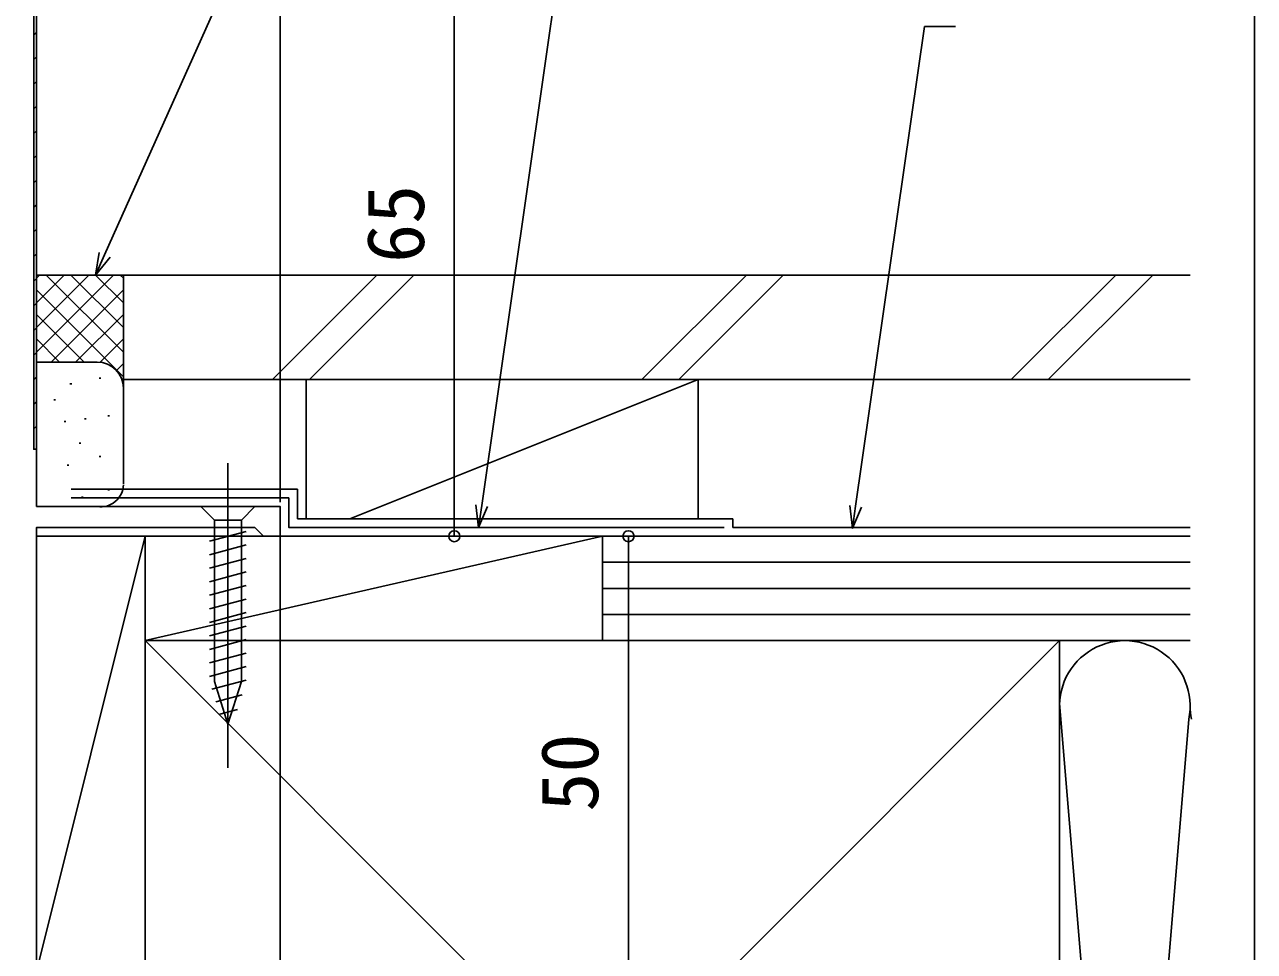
# Model space of a CAD drawing. Units: millimetres, scale not verified. Extents: x -526 to 524, y -783 to 779.
# Drawn here: x 383 to 524.2, y -443.4 to -337 of the extents above; entities that cross this region are included whole.
import ezdxf
from ezdxf.enums import TextEntityAlignment as Align

# ---------------------------------------------------------------- set-up
doc = ezdxf.new("R2010")
doc.units = ezdxf.units.MM
doc.header["$LTSCALE"] = 4
for name, color, linetype in [('0-3_YKK_11', 7, 'Continuous'), ('0-5_YKK_13', 4, 'Continuous'), ('0-7_YKK_D', 6, 'Continuous'), ('0-8_YKK_ZWAK', 7, 'Continuous'), ('0-9_YSS_K', 3, 'Continuous'), ('0-A_YSS_KE', 3, 'Continuous')]:
    doc.layers.add(name, color=color, linetype=linetype)
doc.styles.add('ＭＳ ゴシック', font='')
doc.styles.get('ＭＳ ゴシック').set_extended_font_data('MS Gothic')

msp = doc.modelspace()

# ---------------------------------------------------------------- linework, layer by layer
at = {"layer": '0-3_YKK_11'}
for p, q in [((384.319, -392.328), (384.319, -331.728)), ((384.019, -338.144), (384.319, -337.844)), ((384.019, -340.973), (384.319, -340.673)), ((384.019, -343.801), (384.319, -343.501)), ((384.019, -346.63), (384.319, -346.33)), ((384.019, -349.458), (384.319, -349.158)), ((384.019, -352.287), (384.319, -351.987)), ((384.019, -355.115), (384.319, -354.815)), ((384.019, -357.943), (384.319, -357.643)), ((384.019, -360.772), (384.319, -360.472)), ((384.019, -363.6), (384.319, -363.3)), ((384.019, -366.429), (384.319, -366.129)), ((384.019, -369.257), (384.319, -368.957)), ((384.019, -372.086), (384.319, -371.786)), ((384.019, -374.914), (384.319, -374.614)), ((384.019, -377.742), (384.319, -377.442)), ((384.019, -380.571), (384.319, -380.271)), ((384.019, -383.399), (384.319, -383.099))]:
    msp.add_line(p, q, dxfattribs=at)
for points in [[(384.319, -331.728), (384.319, -385.728), (384.019, -385.728), (384.019, -331.728)], [(376.519, -445.728), (379.16, -445.728), (379.344, -445.608), (379.894, -445.608), (380.077, -445.728), (384.319, -445.728), (384.319, -394.728), (409.419, -394.728), (409.919, -395.228), (410.419, -395.728), (412.319, -395.728), (412.319, -392.328), (384.319, -392.328)]]:
    msp.add_lwpolyline(points, dxfattribs=at)
at = {"layer": '0-5_YKK_13'}
for p, q in [((406.319, -387.328), (406.318, -422.328)), ((409.419, -392.328), (403.219, -392.328)), ((403.219, -392.328), (404.769, -393.878)), ((409.419, -392.328), (407.869, -393.878)), ((404.769, -393.878), (404.768, -412.412)), ((407.869, -393.878), (404.769, -393.878)), ((407.868, -412.412), (407.869, -393.878)), ((404.219, -396.304), (408.419, -395.179)), ((404.219, -397.857), (408.419, -396.732)), ((404.219, -399.41), (408.419, -398.285)), ((404.219, -400.963), (408.419, -399.838)), ((404.219, -402.516), (408.419, -401.39)), ((404.219, -404.069), (408.419, -402.943)), ((404.219, -405.622), (408.419, -404.496)), ((404.218, -407.175), (408.419, -406.049)), ((404.218, -408.728), (408.418, -407.602)), ((404.218, -410.28), (408.418, -409.155)), ((404.218, -411.833), (408.418, -410.708)), ((404.477, -413.317), (408.418, -412.261)), ((406.318, -417.328), (404.768, -412.412)), ((406.318, -417.328), (407.868, -412.412)), ((404.929, -414.749), (407.965, -413.935)), ((405.38, -416.181), (407.43, -415.632))]:
    msp.add_line(p, q, dxfattribs=at)
at = {"layer": '0-7_YKK_D'}
for p, q in [((412.319, -391.828), (412.319, -219.728)), ((432.319, -330.728), (432.319, -395.728)), ((412.319, -395.713), (412.319, -729.729)), ((412.819, -395.728), (453.319, -395.728)), ((412.819, -395.728), (433.319, -395.728)), ((452.319, -395.728), (452.319, -445.728))]:
    msp.add_line(p, q, dxfattribs=at)
for points in [[(391.118, -365.727), (392.16, -363.4), (443.665, -248.406), (447.215, -248.406)], [(435.109, -394.728), (435.471, -392.204), (451.376, -281.241), (454.926, -281.241)], [(478.043, -394.811), (478.405, -392.286), (486.317, -337.172), (489.867, -337.172)], [(392.784, -363.679), (391.118, -365.727), (391.536, -363.12)], [(436.147, -392.301), (435.109, -394.728), (434.794, -392.107)], [(479.082, -392.384), (478.043, -394.811), (477.729, -392.189)]]:
    msp.add_lwpolyline(points, dxfattribs=at)
for centre in [(432.319, -395.728), (452.319, -395.728)]:
    msp.add_circle(centre, 0.637, dxfattribs=at)
at = {"layer": '0-8_YKK_ZWAK'}
msp.add_lwpolyline([(-525.8, -782.9), (524.2, -782.9), (524.2, 747.1)], dxfattribs=at)
at = {"layer": '0-9_YSS_K'}
for p, q in [((384.319, -366.1), (384.691, -365.728)), ((394.319, -365.728), (384.319, -365.728)), ((384.319, -374.586), (393.176, -365.728)), ((384.319, -371.757), (390.348, -365.728)), ((384.319, -368.929), (387.52, -365.728)), ((385.461, -365.728), (394.319, -374.586)), ((388.289, -365.728), (394.319, -371.757)), ((391.118, -365.728), (394.319, -368.929)), ((393.946, -365.728), (394.319, -366.1)), ((394.319, -378.728), (394.319, -365.728)), ((423.429, -365.728), (411.429, -377.728)), ((427.671, -365.728), (415.671, -377.728)), ((465.855, -365.728), (453.855, -377.728)), ((470.098, -365.728), (458.098, -377.728)), ((508.282, -365.728), (496.282, -377.728)), ((512.524, -365.728), (500.524, -377.728)), ((384.319, -367.414), (394.319, -377.414)), ((386.005, -375.728), (394.319, -367.414)), ((384.319, -370.243), (389.804, -375.728)), ((388.833, -375.728), (394.319, -370.243)), ((384.319, -373.071), (386.993, -375.745)), ((391.644, -375.745), (394.319, -373.071)), ((391.319, -375.728), (384.319, -375.728)), ((393.524, -376.694), (394.319, -375.899)), ((388.175, -378.223), (388.375, -378.223)), ((391.514, -377.556), (391.714, -377.556)), ((415.319, -377.728), (415.319, -393.728)), ((415.319, -377.728), (460.319, -377.728)), ((420.319, -393.728), (460.319, -377.728)), ((460.319, -377.728), (460.319, -393.728)), ((394.319, -389.718), (394.319, -378.728)), ((386.319, -380.054), (386.519, -380.054)), ((387.508, -382.563), (387.708, -382.563)), ((389.845, -382.229), (390.045, -382.229)), ((392.515, -381.895), (392.715, -381.895)), ((389.242, -385.022), (389.442, -385.022)), ((391.514, -386.568), (391.714, -386.568)), ((387.842, -387.57), (388.042, -387.57)), ((392.515, -390.41), (392.715, -390.41)), ((384.619, -392.328), (391.319, -392.328)), ((389.511, -391.242), (389.711, -391.242)), ((384.319, -445.728), (396.819, -395.728)), ((449.319, -395.728), (396.819, -407.728)), ((460.319, -395.728), (415.319, -395.728)), ((449.319, -407.728), (449.319, -395.728)), ((516.819, -395.728), (449.319, -395.728)), ((516.819, -398.728), (449.319, -398.728)), ((516.819, -401.728), (449.319, -401.728)), ((516.819, -404.728), (449.319, -404.728)), ((396.819, -512.728), (501.819, -407.728)), ((396.819, -407.728), (501.819, -512.728)), ((449.319, -407.728), (516.819, -407.728)), ((501.819, -407.728), (516.819, -407.728)), ((501.825, -414.922), (509.161, -503.696)), ((516.661, -416.759), (509.319, -505.609))]:
    msp.add_line(p, q, dxfattribs=at)
for points in [[(396.819, -445.728), (396.819, -395.728), (384.319, -395.728), (384.319, -445.728)], [(449.319, -407.728), (449.319, -395.728), (396.819, -395.728), (396.819, -407.728)]]:
    msp.add_lwpolyline(points, close=True, dxfattribs=at)
for centre, radius, start, end in [((391.319, -378.728), 3, 360, 90), ((391.711, -389.749), 2.609, 261.34878, 358.26236), ((509.319, -415.228), 7.5, 348.21668, 191.78379), ((524.319, -415.228), 7.5, 180, 191.78379)]:
    msp.add_arc(centre, radius, start, end, dxfattribs=at)
at = {"layer": '0-A_YSS_KE'}
for p, q in [((394.319, -365.728), (394.319, -377.728)), ((516.819, -365.728), (394.319, -365.728)), ((516.819, -377.728), (394.319, -377.728)), ((414.319, -390.328), (388.319, -390.328)), ((413.319, -391.328), (388.319, -391.328)), ((464.319, -393.728), (464.319, -394.728)), ((464.319, -394.728), (516.819, -394.728)), ((501.819, -421.692), (501.819, -407.728)), ((501.819, -512.728), (501.819, -415.228))]:
    msp.add_line(p, q, dxfattribs=at)
for points in [[(414.319, -390.328), (414.319, -393.728), (464.319, -393.728)], [(413.319, -391.328), (413.319, -394.728), (463.319, -394.728)], [(501.819, -407.728), (396.819, -407.728), (396.819, -512.728), (501.819, -512.728)]]:
    msp.add_lwpolyline(points, dxfattribs=at)

# ---------------------------------------------------------------- texts
at = {"layer": '0-7_YKK_D', "style": 'ＭＳ ゴシック'}
for s, p in [('65', (430.819, -364.328)), ('50', (450.819, -427.376))]:
    msp.add_text(s, height=6.598, rotation=90, dxfattribs=at).set_placement(p, align=Align.BOTTOM_LEFT)

doc.saveas('drawing.dxf')
